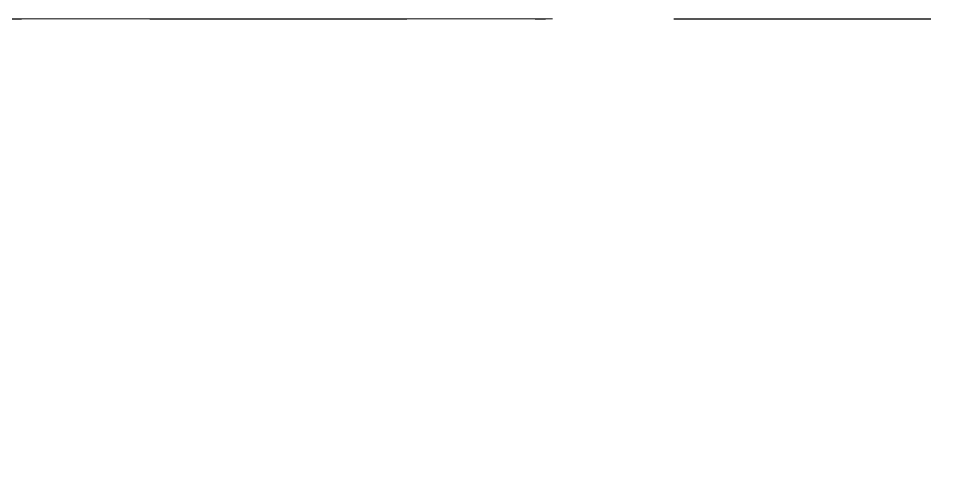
# Model space of a CAD drawing. Header units: inches. Extents: x 400392 to 401495, y 4543971 to 4544133.
# Drawn here: x 400868.72 to 400877.81, y 4544063.98 to 4544068.34 of the extents above; entities that cross this region are included whole.
import ezdxf

# ---------------------------------------------------------------- set-up
doc = ezdxf.new("R2010")
doc.units = ezdxf.units.IN
doc.header["$MEASUREMENT"] = 0
doc.linetypes.add('DASHDOT2', pattern=[0.5, 0.25, -0.125, 0, -0.125])
doc.layers.add('A-DETL', color=90, linetype='Continuous', lineweight=15)
for name, color, linetype in [('not çizgisi prota', 4, 'Continuous'), ('PRT-AL-TUNEL_EKSENI', 14, 'DASHDOT2'), ('st_s_ölçü', 4, 'Continuous')]:
    doc.layers.add(name, color=color, linetype=linetype)
doc.styles.add('OLCU', font='romanstw.shx')
doc.dimstyles.new('1-50', dxfattribs={"dimtxt": 10, "dimasz": 4, "dimexe": 4, "dimexo": 8, "dimgap": 4, "dimtad": 1, "dimdec": 1, "dimrnd": 0.05, "dimzin": 9, "dimdsep": 46, "dimtxsty": 'OLCU', "dimblk1": 'OBLIQUE', "dimblk2": 'OBLIQUE', "dimsah": 1, "dimcen": 2, "dimdle": 4, "dimclrd": 4, "dimclre": 4, "dimclrt": 3, "dimadec": 1, "dimazin": 0, "dimtfac": 1, "dimtdec": 1, "dimtix": 1, "dimtmove": 2, "dimatfit": 3, "dimldrblk": 'OBLIQUE', "dimfxl": 1, "dimtvp": 1, "dimtolj": 1, "dimtzin": 1, "dimarcsym": 0})

# ---------------------------------------------------------------- blocks, each defined once
blk = doc.blocks.new('_Oblique')
at = {"layer": 'st_s_ölçü', "lineweight": -2}
blk.add_line((-0.5, -0.5), (0.5, 0.5), dxfattribs=at)

msp = doc.modelspace()

# ---------------------------------------------------------------- linework, layer by layer
at = {"layer": 'A-DETL', "color": 1, "lineweight": 5}
msp.add_lwpolyline([(400715.465, 4544068.3433), (400873.9142, 4544068.3433)], dxfattribs=at)
at = {"layer": 'PRT-AL-TUNEL_EKSENI', "ltscale": 10}
msp.add_line((400711.8947, 4544068.3433), (400877.8139, 4544068.3433), dxfattribs=at)

# ---------------------------------------------------------------- leaders
at = {"layer": 'not çizgisi prota'}
msp.add_leader([(400868.4603, 4544056.8899), (400869.2247, 4544057.8866), (400870.6631, 4544057.8866)], dimstyle='1-50', override={"dimasz": 12, "dimgap": 4, "dimtad": 0}, dxfattribs=at)

doc.saveas('drawing.dxf')
